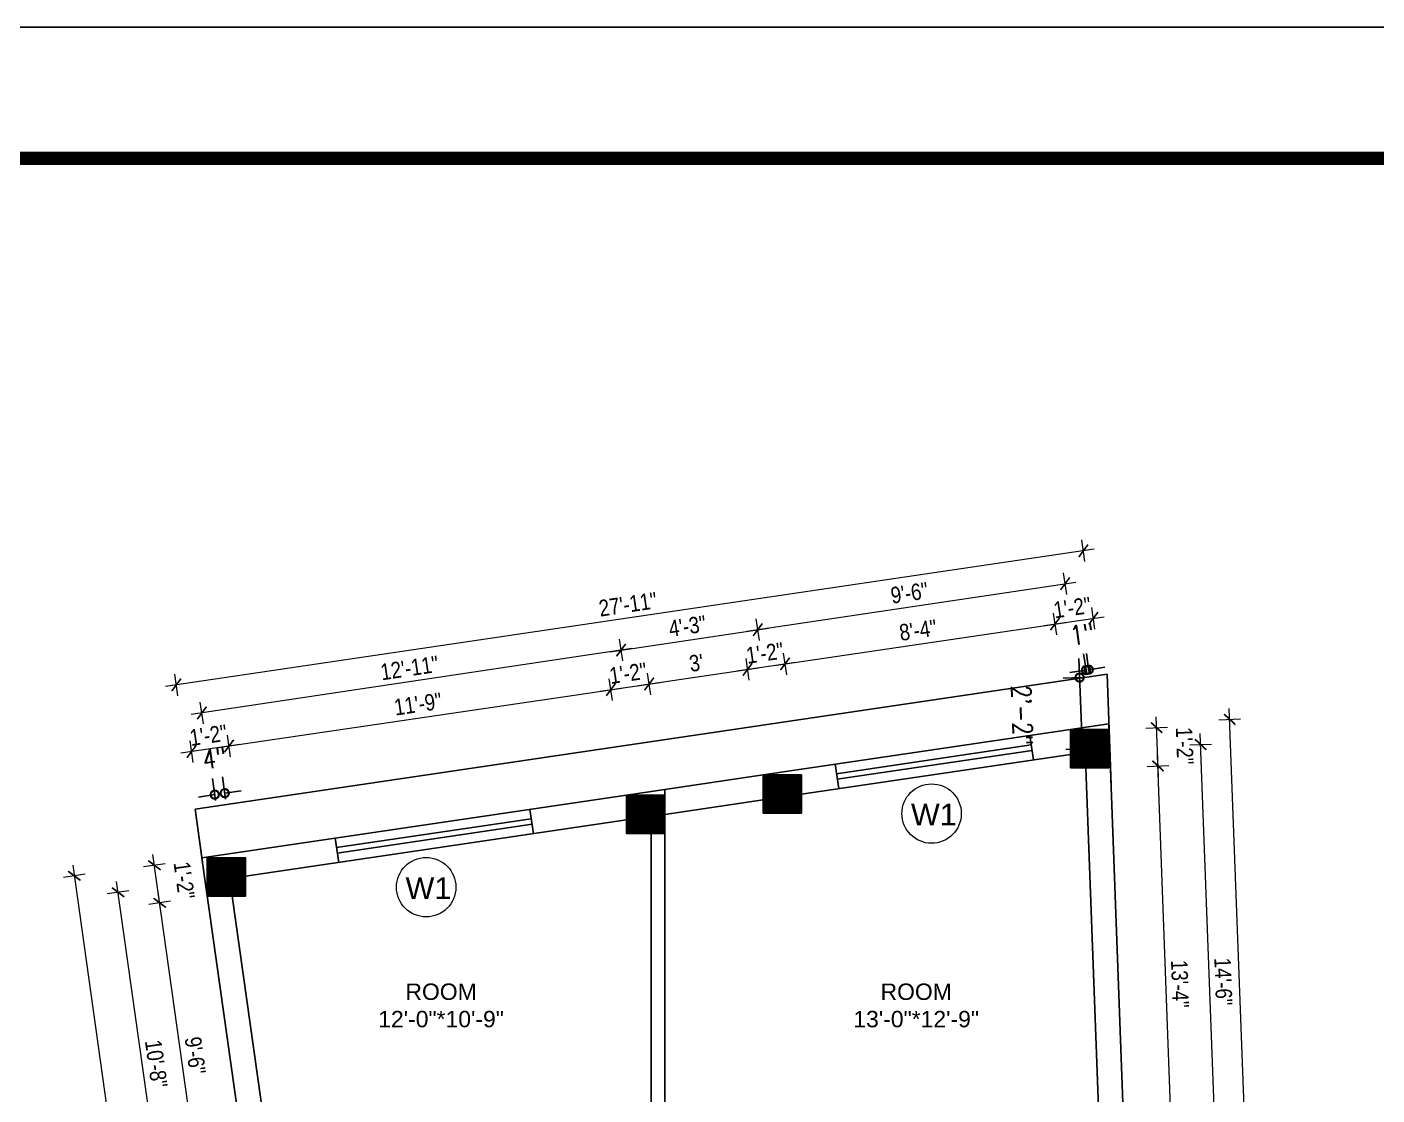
# Model space of a CAD drawing. Header units: inches. Extents: x -9985691 to 3643, y -3270716 to 4788.
# Drawn here: x -4972737.6 to -4972243.9, y -3261962.2 to -3261571.7 of the extents above; entities that cross this region are included whole.
import ezdxf

# ---------------------------------------------------------------- set-up
doc = ezdxf.new("R2010")
doc.units = ezdxf.units.IN
doc.header["$LTSCALE"] = 2
doc.header["$MEASUREMENT"] = 0
doc.header["$PDMODE"] = 34
doc.layers.get('0').update_dxf_attribs({"linetype": 'CONTINUOUS'})
doc.layers.get('DEFPOINTS').update_dxf_attribs({"color": 141, "linetype": 'CONTINUOUS'})
doc.layers.add('A-Hatch', color=7, linetype='CONTINUOUS')
for name, color, linetype, lineweight in [('Annotate-Lite.w', 177, 'CONTINUOUS', 9), ('DIM 1-100', 4, 'CONTINUOUS', 13), ('TEXT', 181, 'CONTINUOUS', 25)]:
    doc.layers.add(name, color=color, linetype=linetype, lineweight=lineweight)
doc.styles.add('arial.', font='arial.ttf')
doc.styles.add('gaurav', font='arial.ttf')
doc.styles.add('ROMANS', font='Romans.shx', dxfattribs={"width": 0.8})
doc.styles.get("Standard").update_dxf_attribs({"font": 'ARIALN.TTF'})
doc.dimstyles.new('1 by 96', dxfattribs={"dimtxt": 6, "dimasz": 4, "dimexe": 4, "dimexo": 4, "dimgap": 2, "dimtad": 1, "dimdec": 0, "dimzin": 0, "dimdsep": 46, "dimlunit": 4, "dimtxsty": 'Standard', "dimblk": 'ARCHTICK', "dimcen": 0, "dimdle": 4, "dimadec": 0, "dimazin": 0, "dimtfac": 1, "dimtdec": 0, "dimtix": 1, "dimtofl": 0, "dimtmove": 1, "dimatfit": 3, "dimldrblk": 'ARCHTICK', "dimfxl": 4, "dimfxlon": 1, "dimtolj": 1, "dimtzin": 0, "dimlwd": -1, "dimlwe": -1, "dimarcsym": 0})
doc.dimstyles.new('8 SCALE', dxfattribs={"dimscale": 0, "dimtxt": 7, "dimasz": 6, "dimexe": 6, "dimexo": 2, "dimgap": 2, "dimtad": 1, "dimdec": 0, "dimzin": 0, "dimdsep": 46, "dimlunit": 4, "dimtxsty": 'ROMANS', "dimblk": 'DOTSMALL', "dimcen": 0, "dimdle": 7, "dimclrd": 8, "dimclre": 8, "dimclrt": 3, "dimadec": 0, "dimazin": 0, "dimtfac": 1, "dimtdec": 0, "dimtofl": 0, "dimtmove": 2, "dimatfit": 3, "dimfxl": 6, "dimfxlon": 1, "dimtolj": 1, "dimtzin": 0, "dimarcsym": 0})

# ---------------------------------------------------------------- blocks, each defined once
blk = doc.blocks.new('_ArchTick')
at = {"color": 0, "linetype": 'ByBlock', "const_width": 0.15}
blk.add_lwpolyline([(-0.5, -0.5), (0.5, 0.5)], dxfattribs=at)
blk = doc.blocks.new('*D363')
at = {"layer": 'DEFPOINTS', "color": 0, "ltscale": 0.5, "transparency": 16777216}
for p in [(-4972671.7, -3261889.5), (-4972689.1, -3261891.95), (-4972653.85, -3262002.24)]:
    blk.add_point(p, dxfattribs=at)
at = {"layer": 'DIM 1-100', "color": 0, "ltscale": 0.5, "transparency": 16777216}
for p, q in [((-4972685.14, -3261891.39), (-4972693.06, -3261892.51)), ((-4972672.62, -3262008.92), (-4972689.66, -3261887.99)), ((-4972669.22, -3262004.41), (-4972677.14, -3262005.52))]:
    blk.add_line(p, q, dxfattribs=at)
at = {"layer": 'DIM 1-100', "color": 0, "ltscale": 0.5, "transparency": 16777216, "xscale": 4, "yscale": 4, "zscale": 4}
for p, rotation in [((-4972689.1, -3261891.95), 98.01894551880068), ((-4972673.18, -3262004.96), 278.0189455188006)]:
    blk.add_blockref('_ArchTick', p, dxfattribs=dict(at, rotation=rotation))
at = {"layer": 'DIM 1-100', "color": 0, "ltscale": 0.5, "transparency": 16777216, "insert": (-4972676.13, -3261947.75), "char_height": 6, "attachment_point": 5, "rotation": 278.0189}
blk.add_mtext('\\A1;9\'-6"', dxfattribs=at)
blk = doc.blocks.new('*D364')
at = {"layer": 'DEFPOINTS', "color": 0, "ltscale": 0.5, "transparency": 16777216}
for p in [(-4972671.7, -3261875.5), (-4972691.04, -3261878.22), (-4972671.7, -3261889.5)]:
    blk.add_point(p, dxfattribs=at)
at = {"layer": 'DIM 1-100', "color": 0, "ltscale": 0.5, "transparency": 16777216}
for p, q in [((-4972688.54, -3261895.91), (-4972691.59, -3261874.26)), ((-4972687.08, -3261877.66), (-4972695, -3261878.78)), ((-4972685.14, -3261891.39), (-4972693.06, -3261892.51))]:
    blk.add_line(p, q, dxfattribs=at)
at = {"layer": 'DIM 1-100', "color": 0, "ltscale": 0.5, "transparency": 16777216, "xscale": 4, "yscale": 4, "zscale": 4}
for p, rotation in [((-4972691.04, -3261878.22), 98.01894551880068), ((-4972689.1, -3261891.95), 278.0189455188006)]:
    blk.add_blockref('_ArchTick', p, dxfattribs=dict(at, rotation=rotation))
at = {"layer": 'DIM 1-100', "color": 0, "ltscale": 0.5, "transparency": 16777216, "insert": (-4972680.14, -3261883.69), "char_height": 6, "attachment_point": 5, "rotation": 278.0189}
blk.add_mtext('\\A1;1\'-2"', dxfattribs=at)
blk = doc.blocks.new('*D369')
at = {"layer": 'DEFPOINTS', "color": 0, "ltscale": 0.5, "transparency": 16777216}
for p in [(-4972664.7, -3261882.5), (-4972704.33, -3261888.08), (-4972646.85, -3262009.24)]:
    blk.add_point(p, dxfattribs=at)
at = {"layer": 'DIM 1-100', "color": 0, "ltscale": 0.5, "transparency": 16777216}
for p, q in [((-4972685.92, -3262018.78), (-4972704.89, -3261884.12)), ((-4972700.37, -3261887.52), (-4972708.29, -3261888.64)), ((-4972682.52, -3262014.26), (-4972690.44, -3262015.38))]:
    blk.add_line(p, q, dxfattribs=at)
at = {"layer": 'DIM 1-100', "color": 0, "ltscale": 0.5, "transparency": 16777216, "xscale": 4, "yscale": 4, "zscale": 4}
for p, rotation in [((-4972704.33, -3261888.08), 98.01894551879886), ((-4972686.48, -3262014.82), 278.0189455187988)]:
    blk.add_blockref('_ArchTick', p, dxfattribs=dict(at, rotation=rotation))
at = {"layer": 'DIM 1-100', "color": 0, "ltscale": 0.5, "transparency": 16777216, "insert": (-4972690.39, -3261950.75), "char_height": 6, "attachment_point": 5, "rotation": 278.0189}
blk.add_mtext('\\A1;10\'-8"', dxfattribs=at)
blk = doc.blocks.new('*D370')
at = {"layer": 'DEFPOINTS', "color": 0, "ltscale": 0.5, "transparency": 16777216}
for p in [(-4972673.68, -3261875.5), (-4972633.63, -3262159.74), (-4972680.3, -3262166.32)]:
    blk.add_point(p, dxfattribs=at)
at = {"layer": 'DIM 1-100', "color": 0, "ltscale": 0.5, "transparency": 16777216}
for p, q in [((-4972716.39, -3261881.51), (-4972724.31, -3261882.63)), ((-4972720.91, -3261878.11), (-4972679.75, -3262170.28)), ((-4972676.34, -3262165.76), (-4972684.27, -3262166.87))]:
    blk.add_line(p, q, dxfattribs=at)
at = {"layer": 'DIM 1-100', "color": 0, "ltscale": 0.5, "transparency": 16777216, "xscale": 4, "yscale": 4, "zscale": 4}
for p, rotation in [((-4972720.35, -3261882.07), 98.01894551889016), ((-4972680.3, -3262166.32), 278.0189455188902)]:
    blk.add_blockref('_ArchTick', p, dxfattribs=dict(at, rotation=rotation))
at = {"layer": 'DIM 1-100', "color": 0, "ltscale": 0.5, "transparency": 16777216, "insert": (-4972695.31, -3262023.49), "char_height": 6, "attachment_point": 5, "rotation": 278.0189}
blk.add_mtext('\\A1;23\'-11"', dxfattribs=at)
blk = doc.blocks.new('*D377')
at = {"layer": 'DEFPOINTS', "color": 0, "ltscale": 0.5, "transparency": 16777216}
for p in [(-4972324, -3261841.9), (-4972341.96, -3261842.56), (-4972335.47, -3262002.24)]:
    blk.add_point(p, dxfattribs=at)
at = {"layer": 'DIM 1-100', "color": 0, "ltscale": 0.5, "transparency": 16777216}
for p, q in [((-4972327.99, -3261842.04), (-4972320, -3261841.75)), ((-4972317.95, -3262005.6), (-4972324.14, -3261837.9)), ((-4972322.1, -3262001.75), (-4972314.1, -3262001.45))]:
    blk.add_line(p, q, dxfattribs=at)
at = {"layer": 'DIM 1-100', "color": 0, "ltscale": 0.5, "transparency": 16777216, "xscale": 4, "yscale": 4, "zscale": 4}
for p, rotation in [((-4972324, -3261841.9), 92.11435361980234), ((-4972318.1, -3262001.6), 272.1143536198023)]:
    blk.add_blockref('_ArchTick', p, dxfattribs=dict(at, rotation=rotation))
at = {"layer": 'DIM 1-100', "color": 0, "ltscale": 0.5, "transparency": 16777216, "insert": (-4972315.99, -3261921.56), "char_height": 6, "attachment_point": 5, "rotation": 272.1144}
blk.add_mtext('\\A1;13\'-4"', dxfattribs=at)
blk = doc.blocks.new('*D378')
at = {"layer": 'DEFPOINTS', "color": 0, "ltscale": 0.5, "transparency": 16777216}
for p in [(-4972341.96, -3261828.56), (-4972324.51, -3261827.91), (-4972341.96, -3261842.56)]:
    blk.add_point(p, dxfattribs=at)
at = {"layer": 'DIM 1-100', "color": 0, "ltscale": 0.5, "transparency": 16777216}
for p, q in [((-4972323.85, -3261845.89), (-4972324.66, -3261823.92)), ((-4972328.51, -3261828.06), (-4972320.51, -3261827.77)), ((-4972327.99, -3261842.04), (-4972320, -3261841.75))]:
    blk.add_line(p, q, dxfattribs=at)
at = {"layer": 'DIM 1-100', "color": 0, "ltscale": 0.5, "transparency": 16777216, "xscale": 4, "yscale": 4, "zscale": 4}
for p, rotation in [((-4972324.51, -3261827.91), 92.11435361980234), ((-4972324, -3261841.9), 272.1143536198023)]:
    blk.add_blockref('_ArchTick', p, dxfattribs=dict(at, rotation=rotation))
at = {"layer": 'DIM 1-100', "color": 0, "ltscale": 0.5, "transparency": 16777216, "insert": (-4972314.24, -3261834.54), "char_height": 6, "attachment_point": 5, "rotation": 272.1144}
blk.add_mtext('\\A1;1\'-2"', dxfattribs=at)
blk = doc.blocks.new('*D380')
at = {"layer": 'DEFPOINTS', "color": 0, "ltscale": 0.5, "transparency": 16777216}
for p in [(-4972348.96, -3261835.56), (-4972308.41, -3261834.06), (-4972342.47, -3262009.24)]:
    blk.add_point(p, dxfattribs=at)
at = {"layer": 'DIM 1-100', "color": 0, "ltscale": 0.5, "transparency": 16777216}
for p, q in [((-4972301.85, -3262011.74), (-4972308.56, -3261830.06)), ((-4972312.41, -3261834.21), (-4972304.41, -3261833.91)), ((-4972306, -3262007.89), (-4972298, -3262007.6))]:
    blk.add_line(p, q, dxfattribs=at)
at = {"layer": 'DIM 1-100', "color": 0, "ltscale": 0.5, "transparency": 16777216, "xscale": 4, "yscale": 4, "zscale": 4}
for p, rotation in [((-4972308.41, -3261834.06), 92.11435361980189), ((-4972302, -3262007.75), 272.1143536198019)]:
    blk.add_blockref('_ArchTick', p, dxfattribs=dict(at, rotation=rotation))
at = {"layer": 'DIM 1-100', "color": 0, "ltscale": 0.5, "transparency": 16777216, "insert": (-4972300.15, -3261920.72), "char_height": 6, "attachment_point": 5, "rotation": 272.1144}
blk.add_mtext('\\A1;14\'-6"', dxfattribs=at)
blk = doc.blocks.new('*D381')
at = {"layer": 'DEFPOINTS', "color": 0, "ltscale": 0.5, "transparency": 16777216}
for p in [(-4972341.96, -3261826.49), (-4972297.78, -3261824.86), (-4972329.65, -3262159.74)]:
    blk.add_point(p, dxfattribs=at)
at = {"layer": 'DIM 1-100', "color": 0, "ltscale": 0.5, "transparency": 16777216}
for p, q in [((-4972285.33, -3262162.11), (-4972297.93, -3261820.86)), ((-4972301.78, -3261825.01), (-4972293.78, -3261824.71)), ((-4972289.48, -3262158.26), (-4972281.48, -3262157.96))]:
    blk.add_line(p, q, dxfattribs=at)
at = {"layer": 'DIM 1-100', "color": 0, "ltscale": 0.5, "transparency": 16777216, "xscale": 4, "yscale": 4, "zscale": 4}
for p, rotation in [((-4972297.78, -3261824.86), 92.11435361988767), ((-4972285.48, -3262158.11), 272.1143536198877)]:
    blk.add_blockref('_ArchTick', p, dxfattribs=dict(at, rotation=rotation))
at = {"layer": 'DIM 1-100', "color": 0, "ltscale": 0.5, "transparency": 16777216, "insert": (-4972286.57, -3261991.3), "char_height": 6, "attachment_point": 5, "rotation": 272.1144}
blk.add_mtext('\\A1;27\'-9"', dxfattribs=at)
blk = doc.blocks.new('*D347')
at = {"layer": 'DEFPOINTS', "color": 0, "ltscale": 0.5, "transparency": 16777216}
for p in [(-4972524.1, -3261813.98), (-4972518.4, -3261852.56), (-4972657.7, -3261875.5)]:
    blk.add_point(p, dxfattribs=at)
at = {"layer": 'DIM 1-100', "color": 0, "ltscale": 0.5, "transparency": 16777216}
for p, q in [((-4972523.51, -3261817.94), (-4972524.68, -3261810.02)), ((-4972667.7, -3261835.2), (-4972520.14, -3261813.4)), ((-4972663.16, -3261838.57), (-4972664.33, -3261830.65))]:
    blk.add_line(p, q, dxfattribs=at)
at = {"layer": 'DIM 1-100', "color": 0, "ltscale": 0.5, "transparency": 16777216, "xscale": 4, "yscale": 4, "zscale": 4}
for p, rotation in [((-4972524.1, -3261813.98), 8.403880657175328), ((-4972663.74, -3261834.61), 188.4038806571753)]:
    blk.add_blockref('_ArchTick', p, dxfattribs=dict(at, rotation=rotation))
at = {"layer": 'DIM 1-100', "color": 0, "ltscale": 0.5, "transparency": 16777216, "insert": (-4972594.66, -3261819.29), "char_height": 6, "attachment_point": 5, "rotation": 8.4039}
blk.add_mtext('\\A1;11\'-9"', dxfattribs=at)
blk = doc.blocks.new('*D348')
at = {"layer": 'DEFPOINTS', "color": 0, "ltscale": 0.5, "transparency": 16777216}
for p in [(-4972510.1, -3261811.91), (-4972504.4, -3261850.49), (-4972518.4, -3261852.56)]:
    blk.add_point(p, dxfattribs=at)
at = {"layer": 'DIM 1-100', "color": 0, "ltscale": 0.5, "transparency": 16777216}
for p, q in [((-4972528.05, -3261814.56), (-4972506.14, -3261811.33)), ((-4972523.51, -3261817.94), (-4972524.68, -3261810.02)), ((-4972509.51, -3261815.87), (-4972510.68, -3261807.95))]:
    blk.add_line(p, q, dxfattribs=at)
at = {"layer": 'DIM 1-100', "color": 0, "ltscale": 0.5, "transparency": 16777216, "xscale": 4, "yscale": 4, "zscale": 4}
for p, rotation in [((-4972524.1, -3261813.98), 188.4038806571753), ((-4972510.1, -3261811.91), 8.403880657175328)]:
    blk.add_blockref('_ArchTick', p, dxfattribs=dict(at, rotation=rotation))
at = {"layer": 'DIM 1-100', "color": 0, "ltscale": 0.5, "transparency": 16777216, "insert": (-4972517.83, -3261807.99), "char_height": 6, "attachment_point": 5, "rotation": 8.4039}
blk.add_mtext('\\A1;1\'-2"', dxfattribs=at)
blk = doc.blocks.new('*D349')
at = {"layer": 'DEFPOINTS', "color": 0, "ltscale": 0.5, "transparency": 16777216}
for p in [(-4972474.1, -3261806.59), (-4972468.4, -3261845.17), (-4972504.4, -3261850.49)]:
    blk.add_point(p, dxfattribs=at)
at = {"layer": 'DIM 1-100', "color": 0, "ltscale": 0.5, "transparency": 16777216}
for p, q in [((-4972473.51, -3261810.55), (-4972474.68, -3261802.64)), ((-4972514.05, -3261812.5), (-4972470.14, -3261806.01)), ((-4972509.51, -3261815.87), (-4972510.68, -3261807.95))]:
    blk.add_line(p, q, dxfattribs=at)
at = {"layer": 'DIM 1-100', "color": 0, "ltscale": 0.5, "transparency": 16777216, "xscale": 4, "yscale": 4, "zscale": 4}
for p, rotation in [((-4972474.1, -3261806.59), 8.403880657175328), ((-4972510.1, -3261811.91), 188.4038806571753)]:
    blk.add_blockref('_ArchTick', p, dxfattribs=dict(at, rotation=rotation))
at = {"layer": 'DIM 1-100', "color": 0, "ltscale": 0.5, "transparency": 16777216, "insert": (-4972492.84, -3261804.24), "char_height": 6, "attachment_point": 5, "rotation": 8.4039}
blk.add_mtext("\\A1;3'", dxfattribs=at)
blk = doc.blocks.new('*D350')
at = {"layer": 'DEFPOINTS', "color": 0, "ltscale": 0.5, "transparency": 16777216}
for p in [(-4972460.4, -3261804.57), (-4972468.4, -3261845.17), (-4972454.4, -3261845.17)]:
    blk.add_point(p, dxfattribs=at)
at = {"layer": 'DIM 1-100', "color": 0, "ltscale": 0.5, "transparency": 16777216}
for p, q in [((-4972473.51, -3261810.55), (-4972474.68, -3261802.64)), ((-4972459.81, -3261808.53), (-4972460.98, -3261800.61)), ((-4972478.05, -3261807.18), (-4972456.44, -3261803.98))]:
    blk.add_line(p, q, dxfattribs=at)
at = {"layer": 'DIM 1-100', "color": 0, "ltscale": 0.5, "transparency": 16777216, "xscale": 4, "yscale": 4, "zscale": 4}
for p, rotation in [((-4972460.4, -3261804.57), 8.403880657175328), ((-4972474.1, -3261806.59), 188.4038806571753)]:
    blk.add_blockref('_ArchTick', p, dxfattribs=dict(at, rotation=rotation))
at = {"layer": 'DIM 1-100', "color": 0, "ltscale": 0.5, "transparency": 16777216, "insert": (-4972467.8, -3261800.6), "char_height": 6, "attachment_point": 5, "rotation": 8.4039}
blk.add_mtext('\\A1;1\'-2"', dxfattribs=at)
blk = doc.blocks.new('*D351')
at = {"layer": 'DEFPOINTS', "color": 0, "ltscale": 0.5, "transparency": 16777216}
for p in [(-4972361.66, -3261789.98), (-4972355.96, -3261828.56), (-4972454.4, -3261845.17)]:
    blk.add_point(p, dxfattribs=at)
at = {"layer": 'DIM 1-100', "color": 0, "ltscale": 0.5, "transparency": 16777216}
for p, q in [((-4972361.07, -3261793.94), (-4972362.24, -3261786.02)), ((-4972464.35, -3261805.15), (-4972357.7, -3261789.4)), ((-4972459.81, -3261808.53), (-4972460.98, -3261800.61))]:
    blk.add_line(p, q, dxfattribs=at)
at = {"layer": 'DIM 1-100', "color": 0, "ltscale": 0.5, "transparency": 16777216, "xscale": 4, "yscale": 4, "zscale": 4}
for p, rotation in [((-4972361.66, -3261789.98), 8.403880657175328), ((-4972460.4, -3261804.57), 188.4038806571753)]:
    blk.add_blockref('_ArchTick', p, dxfattribs=dict(at, rotation=rotation))
at = {"layer": 'DIM 1-100', "color": 0, "ltscale": 0.5, "transparency": 16777216, "insert": (-4972411.77, -3261792.27), "char_height": 6, "attachment_point": 5, "rotation": 8.4039}
blk.add_mtext('\\A1;8\'-4"', dxfattribs=at)
blk = doc.blocks.new('*D352')
at = {"layer": 'DEFPOINTS', "color": 0, "ltscale": 0.5, "transparency": 16777216}
for p in [(-4972347.66, -3261787.91), (-4972341.96, -3261826.49), (-4972355.96, -3261828.56)]:
    blk.add_point(p, dxfattribs=at)
at = {"layer": 'DIM 1-100', "color": 0, "ltscale": 0.5, "transparency": 16777216}
for p, q in [((-4972365.61, -3261790.57), (-4972343.7, -3261787.33)), ((-4972361.07, -3261793.94), (-4972362.24, -3261786.02)), ((-4972347.07, -3261791.87), (-4972348.24, -3261783.96))]:
    blk.add_line(p, q, dxfattribs=at)
at = {"layer": 'DIM 1-100', "color": 0, "ltscale": 0.5, "transparency": 16777216, "xscale": 4, "yscale": 4, "zscale": 4}
for p, rotation in [((-4972361.66, -3261789.98), 188.4038806571753), ((-4972347.66, -3261787.91), 8.403880657175328)]:
    blk.add_blockref('_ArchTick', p, dxfattribs=dict(at, rotation=rotation))
at = {"layer": 'DIM 1-100', "color": 0, "ltscale": 0.5, "transparency": 16777216, "insert": (-4972355.39, -3261783.99), "char_height": 6, "attachment_point": 5, "rotation": 8.4039}
blk.add_mtext('\\A1;1\'-2"', dxfattribs=at)
blk = doc.blocks.new('*D353')
at = {"layer": 'DEFPOINTS', "color": 0, "ltscale": 0.5, "transparency": 16777216}
for p in [(-4972677.45, -3261836.64), (-4972671.7, -3261875.5), (-4972657.7, -3261875.5)]:
    blk.add_point(p, dxfattribs=at)
at = {"layer": 'DIM 1-100', "color": 0, "ltscale": 0.5, "transparency": 16777216}
for p, q in [((-4972663.16, -3261838.57), (-4972664.33, -3261830.65)), ((-4972659.79, -3261834.03), (-4972681.4, -3261837.22)), ((-4972676.86, -3261840.59), (-4972678.03, -3261832.68))]:
    blk.add_line(p, q, dxfattribs=at)
at = {"layer": 'DIM 1-100', "color": 0, "ltscale": 0.5, "transparency": 16777216, "xscale": 4, "yscale": 4, "zscale": 4}
for p, rotation in [((-4972663.74, -3261834.61), 8.40388065717532), ((-4972677.45, -3261836.64), 188.4038806571753)]:
    blk.add_blockref('_ArchTick', p, dxfattribs=dict(at, rotation=rotation))
at = {"layer": 'DIM 1-100', "color": 0, "ltscale": 0.5, "transparency": 16777216, "insert": (-4972671.33, -3261830.66), "char_height": 6, "attachment_point": 5, "rotation": 8.4039}
blk.add_mtext('\\A1;1\'-2"', dxfattribs=at)
blk = doc.blocks.new('*D354')
at = {"layer": 'DEFPOINTS', "color": 0, "ltscale": 0.5, "transparency": 16777216}
for p in [(-4972673.68, -3261822.5), (-4972511.4, -3261859.56), (-4972664.7, -3261882.5)]:
    blk.add_point(p, dxfattribs=at)
at = {"layer": 'DIM 1-100', "color": 0, "ltscale": 0.5, "transparency": 16777216}
for p, q in [((-4972519.78, -3261803.51), (-4972520.97, -3261795.6)), ((-4972516.42, -3261798.96), (-4972677.64, -3261823.09)), ((-4972673.09, -3261826.45), (-4972674.27, -3261818.54))]:
    blk.add_line(p, q, dxfattribs=at)
at = {"layer": 'DIM 1-100', "color": 0, "ltscale": 0.5, "transparency": 16777216, "xscale": 4, "yscale": 4, "zscale": 4}
for p, rotation in [((-4972520.38, -3261799.56), 8.510423086332324), ((-4972673.68, -3261822.5), 188.5104230863323)]:
    blk.add_blockref('_ArchTick', p, dxfattribs=dict(at, rotation=rotation))
at = {"layer": 'DIM 1-100', "color": 0, "ltscale": 0.5, "transparency": 16777216, "insert": (-4972597.77, -3261806.07), "char_height": 6, "attachment_point": 5, "rotation": 8.5104}
blk.add_mtext('\\A1;12\'-11"', dxfattribs=at)
blk = doc.blocks.new('*D355')
at = {"layer": 'DEFPOINTS', "color": 0, "ltscale": 0.5, "transparency": 16777216}
for p in [(-4972470.39, -3261792.08), (-4972461.4, -3261852.17), (-4972511.4, -3261859.56)]:
    blk.add_point(p, dxfattribs=at)
at = {"layer": 'DIM 1-100', "color": 0, "ltscale": 0.5, "transparency": 16777216}
for p, q in [((-4972469.8, -3261796.03), (-4972470.98, -3261788.12)), ((-4972524.33, -3261800.15), (-4972466.43, -3261791.48)), ((-4972519.78, -3261803.51), (-4972520.97, -3261795.6))]:
    blk.add_line(p, q, dxfattribs=at)
at = {"layer": 'DIM 1-100', "color": 0, "ltscale": 0.5, "transparency": 16777216, "xscale": 4, "yscale": 4, "zscale": 4}
for p, rotation in [((-4972470.39, -3261792.08), 8.510423086327975), ((-4972520.38, -3261799.56), 188.510423086328)]:
    blk.add_blockref('_ArchTick', p, dxfattribs=dict(at, rotation=rotation))
at = {"layer": 'DIM 1-100', "color": 0, "ltscale": 0.5, "transparency": 16777216, "insert": (-4972496.13, -3261790.81), "char_height": 6, "attachment_point": 5, "rotation": 8.5104}
blk.add_mtext('\\A1;4\'-3"', dxfattribs=at)
blk = doc.blocks.new('*D356')
at = {"layer": 'DEFPOINTS', "color": 0, "ltscale": 0.5, "transparency": 16777216}
for p in [(-4972357.98, -3261775.26), (-4972348.96, -3261835.56), (-4972461.4, -3261852.17)]:
    blk.add_point(p, dxfattribs=at)
at = {"layer": 'DIM 1-100', "color": 0, "ltscale": 0.5, "transparency": 16777216}
for p, q in [((-4972357.39, -3261779.21), (-4972358.57, -3261771.3)), ((-4972474.35, -3261792.67), (-4972354.02, -3261774.66)), ((-4972469.8, -3261796.03), (-4972470.98, -3261788.12))]:
    blk.add_line(p, q, dxfattribs=at)
at = {"layer": 'DIM 1-100', "color": 0, "ltscale": 0.5, "transparency": 16777216, "xscale": 4, "yscale": 4, "zscale": 4}
for p, rotation in [((-4972357.98, -3261775.26), 8.510423086327975), ((-4972470.39, -3261792.08), 188.510423086328)]:
    blk.add_blockref('_ArchTick', p, dxfattribs=dict(at, rotation=rotation))
at = {"layer": 'DIM 1-100', "color": 0, "ltscale": 0.5, "transparency": 16777216, "insert": (-4972414.93, -3261778.66), "char_height": 6, "attachment_point": 5, "rotation": 8.5104}
blk.add_mtext('\\A1;9\'-6"', dxfattribs=at)
blk = doc.blocks.new('*D357')
at = {"layer": 'DEFPOINTS', "color": 0, "ltscale": 0.5, "transparency": 16777216}
for p in [(-4972683.02, -3261812.25), (-4972341.96, -3261826.49), (-4972673.68, -3261875.5)]:
    blk.add_point(p, dxfattribs=at)
at = {"layer": 'DIM 1-100', "color": 0, "ltscale": 0.5, "transparency": 16777216}
for p, q in [((-4972347.34, -3261762.66), (-4972686.98, -3261812.83)), ((-4972350.72, -3261767.2), (-4972351.89, -3261759.28)), ((-4972682.44, -3261816.21), (-4972683.61, -3261808.29))]:
    blk.add_line(p, q, dxfattribs=at)
at = {"layer": 'DIM 1-100', "color": 0, "ltscale": 0.5, "transparency": 16777216, "xscale": 4, "yscale": 4, "zscale": 4}
for p, rotation in [((-4972351.3, -3261763.24), 8.403880655919362), ((-4972683.02, -3261812.25), 188.4038806559193)]:
    blk.add_blockref('_ArchTick', p, dxfattribs=dict(at, rotation=rotation))
at = {"layer": 'DIM 1-100', "color": 0, "ltscale": 0.5, "transparency": 16777216, "insert": (-4972517.89, -3261782.79), "char_height": 6, "attachment_point": 5, "rotation": 8.4039}
blk.add_mtext('\\A1;27\'-11"', dxfattribs=at)
blk = doc.blocks.new('_DOTSMALL')
at = {"color": 0, "linetype": 'ByBlock', "const_width": 0.5}
blk.add_lwpolyline([(-0.0625, 0, 1), (0.0625, 0, 1)], format="xyb", close=True, dxfattribs=at)
blk = doc.blocks.new('*D440')
at = {"color": 8, "lineweight": -2, "ltscale": 0.5, "transparency": 16777216}
for p, q in [((-4972668.66, -3261854.54), (-4972669.85, -3261846.43)), ((-4972665, -3261854), (-4972666.19, -3261845.89)), ((-4972668.98, -3261852.37), (-4972674.91, -3261853.25)), ((-4972665.32, -3261851.83), (-4972659.38, -3261850.95))]:
    blk.add_line(p, q, dxfattribs=at)
at = {"layer": 'DEFPOINTS', "color": 0, "ltscale": 0.5, "transparency": 16777216}
for p in [(-4972668.98, -3261852.37), (-4972668.36, -3261856.52), (-4972664.7, -3261855.98)]:
    blk.add_point(p, dxfattribs=at)
at = {"color": 8, "lineweight": -2, "ltscale": 0.5, "transparency": 16777216, "xscale": 6, "yscale": 6, "zscale": 6}
for p, rotation in [((-4972668.98, -3261852.37), 8.403880654870825), ((-4972665.32, -3261851.83), 188.4038806548708)]:
    blk.add_blockref('_DOTSMALL', p, dxfattribs=dict(at, rotation=rotation))
at = {"color": 3, "ltscale": 0.5, "transparency": 16777216, "insert": (-4972669.07, -3261839.07), "char_height": 7, "attachment_point": 5, "rotation": 8.4039, "style": 'ROMANS'}
blk.add_mtext('\\A1;4"', dxfattribs=at)
blk = doc.blocks.new('*D441')
at = {"color": 8, "lineweight": -2, "ltscale": 0.5, "transparency": 16777216}
for p, q in [((-4972350.22, -3261807.49), (-4972351.2, -3261800.91)), ((-4972349.25, -3261807.35), (-4972350.22, -3261800.76)), ((-4972350.32, -3261806.84), (-4972356.26, -3261807.72)), ((-4972349.34, -3261806.7), (-4972343.41, -3261805.82))]:
    blk.add_line(p, q, dxfattribs=at)
at = {"layer": 'DEFPOINTS', "color": 0, "ltscale": 0.5, "transparency": 16777216}
for p in [(-4972349.34, -3261806.7), (-4972349.93, -3261809.47), (-4972348.96, -3261809.33)]:
    blk.add_point(p, dxfattribs=at)
at = {"color": 8, "lineweight": -2, "ltscale": 0.5, "transparency": 16777216, "xscale": 6, "yscale": 6, "zscale": 6}
for p, rotation in [((-4972350.32, -3261806.84), 8.403880662855574), ((-4972349.34, -3261806.7), 188.4038806628556)]:
    blk.add_blockref('_DOTSMALL', p, dxfattribs=dict(at, rotation=rotation))
at = {"color": 3, "ltscale": 0.5, "transparency": 16777216, "insert": (-4972351.76, -3261793.74), "char_height": 7, "attachment_point": 5, "rotation": 8.4039, "style": 'ROMANS'}
blk.add_mtext('\\A1;1"', dxfattribs=at)
blk = doc.blocks.new('*D442')
at = {"color": 8, "lineweight": -2, "ltscale": 0.5, "transparency": 16777216}
for p, q in [((-4972352.94, -3261802.58), (-4972351.44, -3261842.66)), ((-4972351.93, -3261809.55), (-4972358.68, -3261809.8)), ((-4972350.95, -3261835.63), (-4972357.7, -3261835.89))]:
    blk.add_line(p, q, dxfattribs=at)
at = {"layer": 'DEFPOINTS', "color": 0, "ltscale": 0.5, "transparency": 16777216}
for p in [(-4972349.93, -3261809.47), (-4972351.71, -3261835.66), (-4972348.96, -3261835.56)]:
    blk.add_point(p, dxfattribs=at)
at = {"color": 8, "lineweight": -2, "ltscale": 0.5, "transparency": 16777216, "xscale": 6, "yscale": 6, "zscale": 6}
for p, rotation in [((-4972352.68, -3261809.58), 92.13950937277349), ((-4972351.71, -3261835.66), 272.1395093727735)]:
    blk.add_blockref('_DOTSMALL', p, dxfattribs=dict(at, rotation=rotation))
at = {"color": 3, "ltscale": 0.5, "transparency": 16777216, "insert": (-4972373.68, -3261823.42), "char_height": 7, "attachment_point": 5, "rotation": 272.1395, "style": 'ROMANS'}
blk.add_mtext('\\A1;2\'-2"', dxfattribs=at)

msp = doc.modelspace()

# ---------------------------------------------------------------- hatches: boundary and pattern name
at = {"layer": 'A-Hatch', "ltscale": 0.5}
h = msp.add_hatch(dxfattribs=at)
h.set_pattern_fill('ANSI31', color=256)
h.set_pattern_definition([(45, (119076.75692, -3423.0877), (-0.0883883476483, 0.0883883476483), [])])
h.paths.add_polyline_path([(-4972341.96, -3261828.56), (-4972355.96, -3261828.56), (-4972355.96, -3261842.56), (-4972341.96, -3261842.56)])
h = msp.add_hatch(dxfattribs=at)
h.set_pattern_fill('ANSI31', color=256)
h.set_pattern_definition([(45, (118964.3159, -3439.69933), (-0.0883883476483, 0.0883883476483), [])])
h.paths.add_polyline_path([(-4972454.4, -3261845.17), (-4972468.4, -3261845.17), (-4972468.4, -3261859.17), (-4972454.4, -3261859.17)])
h = msp.add_hatch(dxfattribs=at)
h.set_pattern_fill('ANSI31', color=256)
h.set_pattern_definition([(45, (118914.3159, -3447.08615), (-0.0883883476483, 0.0883883476483), [])])
h.paths.add_polyline_path([(-4972504.4, -3261852.56), (-4972518.4, -3261852.56), (-4972518.4, -3261866.56), (-4972504.4, -3261866.56)])
h = msp.add_hatch(dxfattribs=at)
h.set_pattern_fill('ANSI31', color=256)
h.set_pattern_definition([(45, (118761.0089, -3470.02655), (-0.0883883476483, 0.0883883476483), [])])
h.paths.add_polyline_path([(-4972657.7, -3261875.5), (-4972671.7, -3261875.5), (-4972671.7, -3261889.5), (-4972657.7, -3261889.5)])

# ---------------------------------------------------------------- linework, layer by layer
at = {"ltscale": 0.5}
for p, q in [((-4972342.62, -3261808.39), (-4972676.19, -3261857.67)), ((-4972342.62, -3261808.39), (-4972341.13, -3261848.9)), ((-4972369.56, -3261839.67), (-4972370.88, -3261830.76)), ((-4972441.59, -3261844.75), (-4972370.37, -3261834.23)), ((-4972441.3, -3261846.73), (-4972370.07, -3261836.2)), ((-4972355.96, -3261837.66), (-4972454.4, -3261852.2)), ((-4972440.79, -3261850.19), (-4972442.11, -3261841.29)), ((-4972504.4, -3261850.49), (-4972468.4, -3261845.17)), ((-4972344.47, -3262002.24), (-4972350.37, -3261842.56)), ((-4972504.4, -3261852.56), (-4972504.4, -3261850.49)), ((-4972504.4, -3261859.59), (-4972468.4, -3261854.27)), ((-4972671.7, -3261889.5), (-4972676.19, -3261857.67)), ((-4972518.4, -3261861.65), (-4972657.7, -3261882.24)), ((-4972624.47, -3261871.77), (-4972553.24, -3261861.24)), ((-4972552.44, -3261866.68), (-4972553.75, -3261857.78)), ((-4972504.4, -3262006.74), (-4972504.4, -3261859.78)), ((-4972624.18, -3261873.74), (-4972552.95, -3261863.22)), ((-4972509.4, -3262002.24), (-4972509.4, -3261866.56)), ((-4972623.66, -3261877.21), (-4972624.98, -3261868.3)), ((-4972662.62, -3261889.5), (-4972646.73, -3262002.24))]:
    msp.add_line(p, q, dxfattribs=at)
msp.add_lwpolyline([(-4973919.51, -3263816.79), (-4973919.51, -3261571.75), (-4970744.71, -3261571.75), (-4970744.71, -3263816.79)], close=True)
at = {"const_width": 4.8}
msp.add_lwpolyline([(-4970792.71, -3263768.79), (-4970792.71, -3261619.75), (-4973775.51, -3261619.75), (-4973775.51, -3263768.79)], close=True, dxfattribs=at)
at = {"ltscale": 0.5}
for points in [[(-4972468.4, -3262159.74), (-4972329.65, -3262159.74), (-4972341.96, -3261826.49), (-4972468.4, -3261845.17)], [(-4972504.4, -3261850.49), (-4972673.68, -3261875.5), (-4972633.63, -3262159.74), (-4972619.63, -3262159.74)]]:
    msp.add_lwpolyline(points, dxfattribs=at)
for points in [[(-4972355.96, -3261828.56), (-4972341.96, -3261828.56), (-4972341.96, -3261842.56), (-4972355.96, -3261842.56)], [(-4972468.4, -3261845.17), (-4972454.4, -3261845.17), (-4972454.4, -3261859.17), (-4972468.4, -3261859.17)], [(-4972518.4, -3261852.56), (-4972504.4, -3261852.56), (-4972504.4, -3261866.56), (-4972518.4, -3261866.56)], [(-4972671.7, -3261875.5), (-4972657.7, -3261875.5), (-4972657.7, -3261889.5), (-4972671.7, -3261889.5)]]:
    msp.add_lwpolyline(points, close=True, dxfattribs=at)
at = {"layer": 'Annotate-Lite.w', "ltscale": 0.005}
for centre in [(-4972406.81, -3261859.31), (-4972591.66, -3261886.23)]:
    msp.add_circle(centre, 10.86, dxfattribs=at)

# ---------------------------------------------------------------- texts
at = {"layer": 'Annotate-Lite.w', "ltscale": 0.005, "char_height": 8, "attachment_point": 1, "style": 'gaurav'}
for insert in [(-4972414.36, -3261855.66), (-4972599.21, -3261882.58)]:
    msp.add_mtext_dynamic_manual_height_columns('W1', width=8, gutter_width=100, heights=[0], dxfattribs=dict(at, insert=insert))
at = {"layer": 'TEXT', "lineweight": -2, "char_height": 6, "attachment_point": 5, "style": 'arial.'}
for s, insert in [('ROOM\\P12\'-0"*10\'-9"', (-4972586.21, -3261929.48)), ('ROOM\\P13\'-0"*12\'-9"', (-4972412.45, -3261929.48))]:
    msp.add_mtext_dynamic_manual_height_columns(s, width=45.7314, gutter_width=30, heights=[0], dxfattribs=dict(at, insert=insert))

# ---------------------------------------------------------------- dimensions: what is measured, and where the dimension line sits
at = {"ltscale": 0.5}
for p1, p2, distance, picture, middle in [((-4972349.93, -3261809.47), (-4972348.96, -3261809.33), 2.66, '*D441', (-4972351.76, -3261793.74)), ((-4972349.93, -3261809.47), (-4972348.96, -3261835.56), -2.75, '*D442', (-4972373.68, -3261823.42)), ((-4972664.7, -3261855.98), (-4972668.36, -3261856.52), -4.19, '*D440', (-4972669.07, -3261839.07))]:
    dim = msp.add_aligned_dim(p1=p1, p2=p2, distance=distance, dimstyle='8 SCALE', override={"dimscale": 1}, dxfattribs=at)
    dim.commit()
    dim.dimension.update_dxf_attribs({"geometry": picture, "text_midpoint": middle})
at = {"layer": 'DIM 1-100', "ltscale": 0.5}
for p1, p2, distance, picture, middle in [((-4972341.96, -3261826.49), (-4972673.68, -3261875.5), -63.94, '*D357', (-4972517.89, -3261782.79)), ((-4972511.4, -3261859.56), (-4972664.7, -3261882.5), -60.67, '*D354', (-4972597.77, -3261806.07)), ((-4972329.65, -3262159.74), (-4972341.96, -3261826.49), -44.21, '*D381', (-4972286.57, -3261991.3)), ((-4972673.68, -3261875.5), (-4972633.63, -3262159.74), -47.13, '*D370', (-4972695.31, -3262023.49))]:
    dim = msp.add_aligned_dim(p1=p1, p2=p2, distance=distance, dimstyle='1 by 96', dxfattribs=at)
    dim.commit()
    dim.dimension.update_dxf_attribs({"geometry": picture, "text_midpoint": middle})
for base, p1, p2, angle, picture, middle in [((-4972357.98, -3261775.26), (-4972461.4, -3261852.17), (-4972348.96, -3261835.56), 8.5104, '*D356', (-4972414.93, -3261778.66)), ((-4972470.39, -3261792.08), (-4972511.4, -3261859.56), (-4972461.4, -3261852.17), 8.5104, '*D355', (-4972496.13, -3261790.81)), ((-4972361.66, -3261789.98), (-4972454.4, -3261845.17), (-4972355.96, -3261828.56), 188.4039, '*D351', (-4972411.77, -3261792.27)), ((-4972474.1, -3261806.59), (-4972504.4, -3261850.49), (-4972468.4, -3261845.17), 188.4039, '*D349', (-4972492.84, -3261804.24)), ((-4972524.1, -3261813.98), (-4972657.7, -3261875.5), (-4972518.4, -3261852.56), 188.4039, '*D347', (-4972594.66, -3261819.29)), ((-4972308.41, -3261834.06), (-4972342.47, -3262009.24), (-4972348.96, -3261835.56), 272.1144, '*D380', (-4972300.15, -3261920.72)), ((-4972324, -3261841.9), (-4972335.47, -3262002.24), (-4972341.96, -3261842.56), 272.1144, '*D377', (-4972315.99, -3261921.56)), ((-4972704.33, -3261888.08), (-4972646.85, -3262009.24), (-4972664.7, -3261882.5), 278.0189, '*D369', (-4972690.39, -3261950.75)), ((-4972689.1, -3261891.95), (-4972653.85, -3262002.24), (-4972671.7, -3261889.5), 278.0189, '*D363', (-4972676.13, -3261947.75))]:
    dim = msp.add_linear_dim(base=base, p1=p1, p2=p2, angle=angle, dimstyle='1 by 96', dxfattribs=at)
    dim.commit()
    dim.dimension.update_dxf_attribs({"geometry": picture, "text_midpoint": middle})
for base, p1, p2, angle, picture, middle in [((-4972347.66, -3261787.91), (-4972355.96, -3261828.56), (-4972341.96, -3261826.49), 188.4039, '*D352', (-4972354.66, -3261788.95)), ((-4972460.4, -3261804.57), (-4972468.4, -3261845.17), (-4972454.4, -3261845.17), 188.4039, '*D350', (-4972467.07, -3261805.55)), ((-4972510.1, -3261811.91), (-4972518.4, -3261852.56), (-4972504.4, -3261850.49), 188.4039, '*D348', (-4972517.1, -3261812.95)), ((-4972677.45, -3261836.64), (-4972657.7, -3261875.5), (-4972671.7, -3261875.5), 188.4039, '*D353', (-4972670.6, -3261835.62)), ((-4972324.51, -3261827.91), (-4972341.96, -3261842.56), (-4972341.96, -3261828.56), 272.1144, '*D378', (-4972319.24, -3261834.72)), ((-4972691.04, -3261878.22), (-4972671.7, -3261889.5), (-4972671.7, -3261875.5), 278.0189, '*D364', (-4972685.11, -3261884.39))]:
    dim = msp.add_linear_dim(base=base, p1=p1, p2=p2, angle=angle, dimstyle='1 by 96', dxfattribs=at)
    dim.commit()
    dim.dimension.update_dxf_attribs({"geometry": picture, "text_midpoint": middle, "dimtype": 160})

doc.saveas('drawing.dxf')
